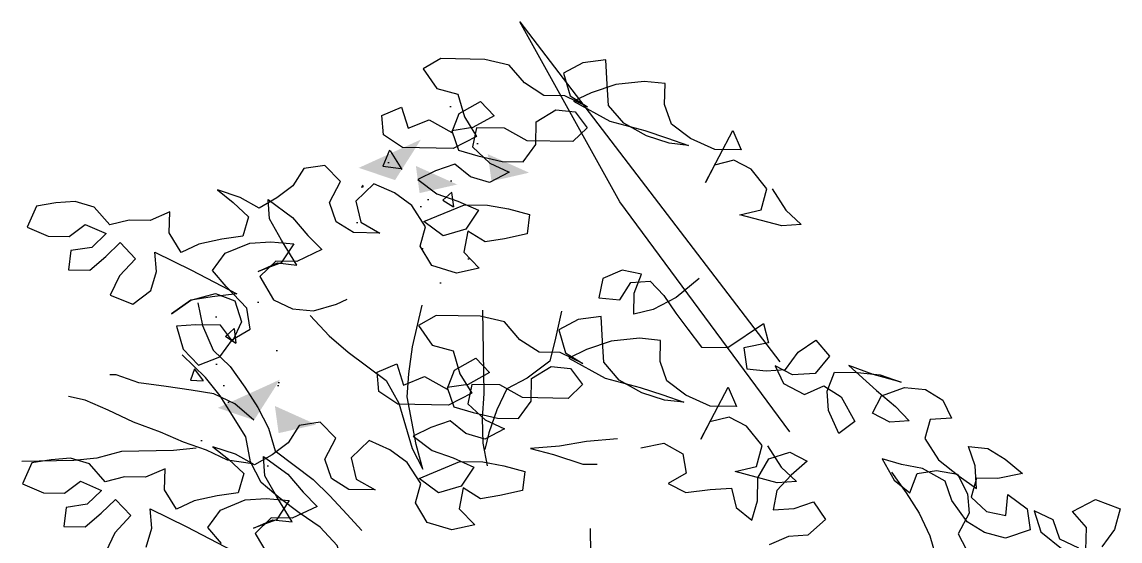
# Model space of a CAD drawing. Header units: metres. Extents: x 37 to 217, y 53 to 242.
# Drawn here: x 85.545 to 86.46, y 58.002 to 58.435 of the extents above; entities that cross this region are included whole.
import ezdxf

# ---------------------------------------------------------------- set-up
doc = ezdxf.new("R2010")
doc.units = ezdxf.units.M
doc.layers.add('DGPRO_Arboles existentes', color=7, linetype='Continuous')

# ---------------------------------------------------------------- blocks, each defined once
blk = doc.blocks.new('Senna corymbosa VISTA 250 gris')
h = blk.add_hatch()
h.set_pattern_fill('AR-CONC', color=252, scale=0.016296, angle=-104.21097)
h.set_pattern_definition([(305.78903, (1484.27707, 903.2236), (-0.038607031, -0.110795984), [0.012221841, -0.134440254]), (250.78903, (1484.27707, 903.2236), (0.124375373, -0.008172759), [0.009777473, -0.107552204]), (356.240475, (1484.27385, 903.21437), (0.085768341, -0.118968742), [0.010386967, -0.114256635]), (301.97323, (1484.30866, 903.2156), (-0.068842273, -0.161971692), [0.01833276, -0.20166038]), (352.424666, (1484.30293, 903.2021), (0.116491425, -0.186619215), [0.01558046, -0.17138505]), (246.973194, (1484.30866, 903.2156), (0.116491425, -0.186619214), [0.01466621, -0.161328306]), (276.78903, (1484.29676, 903.2018), (-0.08748143, -0.078187291), [0.012221841, -0.134440254]), (221.78903, (1484.29676, 903.2018), (0.10481892, -0.067446433), [0.009777473, -0.107552204]), (327.240475, (1484.28947, 903.19529), (0.017337491, -0.145633723), [0.010386967, -0.114256635]), (293.28903, (1484.27707, 903.2236), (0.0521011552, -0.0152383306), [0, -0.1062485405, 0, -0.1091817824, 0, -0.107959598]), (263.28903, (1484.27707, 903.2236), (0.051781553, -0.057335834), [0, -0.062249912, 0, -0.103804172, 0, -0.041146866]), (223.28903, (1484.28599, 903.258828), (-0.0249185945, -0.083426213), [0, -0.040739471, 0, -0.12710715, 0, -0.16866141]), (213.28903, (1484.28999, 903.274625), (-0.007516679, -0.096131266), [0, -0.052961312, 0, -0.084412184, 0, -0.119774045])])
edge = h.paths.add_edge_path()
edge.add_spline(control_points=[(2187.1639, 1072.58713), (2187.15727, 1072.60309), (2187.19567, 1072.65138), (2187.23787, 1072.74027), (2187.28048, 1072.6643), (2187.29513, 1072.61504), (2187.27747, 1072.53069), (2187.21444, 1072.5586), (2187.16995, 1072.57255), (2187.1639, 1072.58713)], knot_values=[0, 0, 0, 0, 0.08768, 0.181827, 0.244547, 0.317629, 0.40391, 0.455698, 0.535727, 0.535727, 0.535727, 0.535727], degree=3, periodic=0)
h = blk.add_hatch(color=252)
h.dxf.hatch_style = 1
h.paths.add_polyline_path([(2187.17472, 1072.6445), (2187.2265, 1072.66805), (2187.20497, 1072.63429)])
h = blk.add_hatch(color=252)
h.dxf.hatch_style = 1
h.paths.add_polyline_path([(2187.28223, 1072.65592), (2187.31668, 1072.64046), (2187.28532, 1072.63329)])
h = blk.add_hatch(color=252)
h.dxf.hatch_style = 1
h.paths.add_polyline_path([(2187.22232, 1072.64608), (2187.25677, 1072.63061), (2187.22541, 1072.62345)])
h = blk.add_hatch()
h.set_pattern_fill('AR-CONC', color=252, scale=0.016296, angle=-104.21097)
h.set_pattern_definition([(305.78903, (1484.60248, 902.91848), (-0.038607031, -0.110795984), [0.012221841, -0.134440254]), (250.78903, (1484.60248, 902.91848), (0.124375373, -0.008172759), [0.009777473, -0.107552204]), (356.240475, (1484.59926, 902.90925), (0.085768341, -0.118968742), [0.010386967, -0.114256635]), (301.97323, (1484.63407, 902.91048), (-0.068842273, -0.161971692), [0.01833276, -0.20166038]), (352.424666, (1484.62833, 902.89698), (0.116491425, -0.186619215), [0.01558046, -0.17138505]), (246.973194, (1484.63407, 902.91048), (0.116491425, -0.186619214), [0.01466621, -0.161328306]), (276.78903, (1484.62217, 902.89668), (-0.08748143, -0.078187291), [0.012221841, -0.134440254]), (221.78903, (1484.62217, 902.89668), (0.10481892, -0.067446433), [0.009777473, -0.107552204]), (327.240475, (1484.61488, 902.89017), (0.017337491, -0.145633723), [0.010386967, -0.114256635]), (293.28903, (1484.602477, 902.91848), (0.0521011552, -0.0152383306), [0, -0.1062485405, 0, -0.1091817824, 0, -0.107959598]), (263.28903, (1484.602477, 902.91848), (0.051781553, -0.057335834), [0, -0.062249912, 0, -0.103804172, 0, -0.041146866]), (223.28903, (1484.6114, 902.95371), (-0.0249185945, -0.083426213), [0, -0.040739471, 0, -0.12710715, 0, -0.16866141]), (213.28903, (1484.6154, 902.969506), (-0.007516679, -0.096131266), [0, -0.052961312, 0, -0.084412184, 0, -0.119774045])])
edge = h.paths.add_edge_path()
edge.add_spline(control_points=[(2186.99851, 1072.43205), (2186.99188, 1072.44801), (2187.03028, 1072.4963), (2187.07249, 1072.5852), (2187.11509, 1072.50922), (2187.12974, 1072.45997), (2187.11208, 1072.37561), (2187.04905, 1072.40352), (2187.00456, 1072.41748), (2186.99851, 1072.43205)], knot_values=[0, 0, 0, 0, 0.08768, 0.181827, 0.244547, 0.317629, 0.40391, 0.455698, 0.535727, 0.535727, 0.535727, 0.535727], degree=3, periodic=0)
h = blk.add_hatch(color=252)
h.dxf.hatch_style = 1
h.paths.add_polyline_path([(2187.05725, 1072.44445), (2187.10903, 1072.468), (2187.0875, 1072.43424)])
h = blk.add_hatch(color=252)
h.dxf.hatch_style = 1
h.paths.add_polyline_path([(2187.10485, 1072.44603), (2187.1393, 1072.43057), (2187.10794, 1072.4234)])
at = {"color": 252}
for points in [[(2187.53396, 1072.42458), (2187.39222, 1072.61615), (2187.30884, 1072.76608), (2187.52562, 1072.48288)], [(2187.04062, 1072.53207), (2187.04441, 1072.5131), (2187.05342, 1072.49249), (2187.0675, 1072.47888), (2187.07991, 1072.46179), (2187.09059, 1072.44467), (2187.09954, 1072.42752), (2187.10506, 1072.40857), (2187.13662, 1072.38489), (2187.1507, 1072.37129), (2187.1648, 1072.35595), (2187.17715, 1072.34232)], [(2187.13426, 1072.52157), (2187.15013, 1072.50454), (2187.16594, 1072.49096), (2187.1975, 1072.46728), (2187.20821, 1072.44843), (2187.21924, 1072.41054), (2187.22819, 1072.39339), (2187.22265, 1072.41406), (2187.21886, 1072.43303), (2187.21504, 1072.45374), (2187.21644, 1072.4728), (2187.21951, 1072.49535), (2187.22757, 1072.5301)], [(2187.27783, 1072.52578), (2187.27902, 1072.45657), (2187.27765, 1072.43578), (2187.27801, 1072.41502), (2187.2818, 1072.39605)], [(2187.34361, 1072.52518), (2187.3388, 1072.5026), (2187.33394, 1072.48348), (2187.31515, 1072.46931), (2187.298, 1072.46036), (2187.28964, 1072.44291), (2187.28305, 1072.42376), (2187.27983, 1072.40986)], [(2187.16388, 1072.30921), (2187.1566, 1072.32985), (2187.14249, 1072.34519), (2187.12498, 1072.357), (2187.1092, 1072.36884), (2187.09339, 1072.38241), (2187.08444, 1072.39957), (2187.08062, 1072.42027), (2187.05927, 1072.45451), (2187.04689, 1072.46988), (2187.02753, 1072.48858)], [(2187.08731, 1072.43423), (2187.0715, 1072.4478), (2187.05405, 1072.45615), (2187.03495, 1072.45929), (2187.01413, 1072.46239), (2186.99158, 1072.46546), (2186.97243, 1072.47205), (2186.96724, 1072.47196)], [(2187.0862, 1072.39787), (2187.06538, 1072.40097), (2187.04793, 1072.40932), (2187.02878, 1072.41591), (2187.0096, 1072.42424), (2186.98696, 1072.4325), (2186.96602, 1072.44252), (2186.94684, 1072.45084), (2186.93294, 1072.45407)], [(2187.39044, 1072.41869), (2187.36452, 1072.41651), (2187.34209, 1072.41266), (2187.31789, 1072.41051), (2187.33701, 1072.40565), (2187.36139, 1072.39742), (2187.3735, 1072.39763)], [(2187.03925, 1072.4109), (2187.02025, 1072.40884), (2186.97699, 1072.4081), (2186.95632, 1072.40255), (2186.93732, 1072.40049), (2186.89407, 1072.39975)], [(2187.61856, 1072.3908), (2187.63097, 1072.37371), (2187.64164, 1072.35659), (2187.65062, 1072.33771), (2187.65614, 1072.31876)], [(2187.3675, 1072.34387), (2187.36786, 1072.32311), (2187.37869, 1072.29734), (2187.38943, 1072.27675), (2187.38805, 1072.25596), (2187.38319, 1072.23684), (2187.37836, 1072.21599), (2187.3718, 1072.19511), (2187.36699, 1072.17253), (2187.36559, 1072.15347), (2187.3661, 1072.12405)]]:
    blk.add_lwpolyline(points, dxfattribs=at)
at = {"color": 252, "lineweight": -2}
for points in [[(2187.51909, 1072.6269), (2187.53049, 1072.60915), (2187.54344, 1072.59723), (2187.52733, 1072.59604), (2187.4924, 1072.60542), (2187.51002, 1072.6095), (2187.51471, 1072.62697), (2187.50183, 1072.64328), (2187.48733, 1072.65084), (2187.47117, 1072.64673), (2187.46361, 1072.63224), (2187.4863, 1072.67572), (2187.49333, 1072.65951), (2187.4714, 1072.65989), (2187.45108, 1072.66902), (2187.4352, 1072.68099), (2187.42963, 1072.69717), (2187.42994, 1072.71472), (2187.41242, 1072.71648), (2187.38898, 1072.71396), (2187.36838, 1072.707), (2187.35364, 1072.69995), (2187.38406, 1072.68333), (2187.41317, 1072.67552), (2187.43208, 1072.66934), (2187.44952, 1072.66319), (2187.43347, 1072.66493), (2187.41456, 1072.67111), (2187.39573, 1072.68167), (2187.38283, 1072.69652), (2187.38167, 1072.71409), (2187.38056, 1072.73458), (2187.3615, 1072.73198), (2187.34527, 1072.72349), (2187.35079, 1072.70438), (2187.36526, 1072.69536), (2187.3464, 1072.70446), (2187.32886, 1072.70476), (2187.31295, 1072.71527), (2187.30005, 1072.73012), (2187.27965, 1072.73486), (2187.24311, 1072.73549), (2187.22833, 1072.72697), (2187.23975, 1072.71068), (2187.25722, 1072.70599), (2187.26274, 1072.68689), (2187.2727, 1072.67063), (2187.25352, 1072.66072), (2187.21112, 1072.66145), (2187.19521, 1072.67197), (2187.19403, 1072.68807), (2187.21024, 1072.69511), (2187.21578, 1072.67746), (2187.23345, 1072.68447), (2187.25228, 1072.67391), (2187.25841, 1072.68989), (2187.27613, 1072.69982), (2187.28762, 1072.68792), (2187.2699, 1072.67799), (2187.25231, 1072.67537), (2187.25788, 1072.65919), (2187.27388, 1072.65452), (2187.29427, 1072.64978), (2187.31182, 1072.64948), (2187.3223, 1072.66393), (2187.32263, 1072.68293), (2187.33889, 1072.69289), (2187.35495, 1072.69115), (2187.36495, 1072.67781), (2187.35306, 1072.66632), (2187.31505, 1072.66698), (2187.29622, 1072.67754), (2187.27282, 1072.67794), (2187.26962, 1072.66191), (2187.28402, 1072.6485), (2187.29997, 1072.64091), (2187.28374, 1072.63242), (2187.26773, 1072.63708), (2187.25475, 1072.64754), (2187.23857, 1072.64197), (2187.22382, 1072.63491), (2187.2397, 1072.62294), (2187.25715, 1072.61679), (2187.27456, 1072.60918), (2187.26405, 1072.59327), (2187.24495, 1072.58775), (2187.22907, 1072.59972), (2187.26294, 1072.61376), (2187.28195, 1072.61344), (2187.29944, 1072.61021), (2187.31691, 1072.60552), (2187.31517, 1072.58947), (2187.29609, 1072.58541), (2187.27996, 1072.58276), (2187.26549, 1072.59178), (2187.26226, 1072.57429), (2187.27519, 1072.56091), (2187.25611, 1072.55685), (2187.23575, 1072.56305), (2187.22579, 1072.57931), (2187.23045, 1072.59531), (2187.21906, 1072.61306), (2187.20462, 1072.62354), (2187.1872, 1072.63116), (2187.17233, 1072.61679), (2187.17641, 1072.59917), (2187.19234, 1072.59012), (2187.17041, 1072.5905), (2187.15594, 1072.59952), (2187.15037, 1072.6157), (2187.15945, 1072.6331), (2187.14651, 1072.64648), (2187.12892, 1072.64386), (2187.1199, 1072.62939), (2187.10656, 1072.61938), (2187.09179, 1072.61086), (2187.07586, 1072.61991), (2187.05696, 1072.62609), (2187.06994, 1072.61563), (2187.08289, 1072.60371), (2187.07823, 1072.5877), (2187.06064, 1072.58508), (2187.04155, 1072.58102), (2187.02681, 1072.57396), (2187.01685, 1072.59022), (2187.01715, 1072.60776), (2187.00095, 1072.60073), (2186.9834, 1072.60103), (2186.96725, 1072.59693), (2186.95434, 1072.61177), (2186.93833, 1072.61644), (2186.92223, 1072.61525), (2186.9061, 1072.6126), (2186.89848, 1072.59519), (2186.9159, 1072.58757), (2186.93344, 1072.58727), (2186.94678, 1072.59728), (2186.9642, 1072.58967), (2186.9523, 1072.57817), (2186.9347, 1072.57555), (2186.93297, 1072.55949), (2186.95051, 1072.55919), (2186.96387, 1072.57066), (2186.97577, 1072.58215), (2186.9887, 1072.56877), (2186.97529, 1072.55438), (2186.9677, 1072.53842), (2186.98658, 1072.53078), (2187.0014, 1072.54223), (2187.00606, 1072.55823), (2187.00488, 1072.57434), (2187.03533, 1072.55919), (2187.07301, 1072.53953), (2187.05249, 1072.53696), (2187.0349, 1072.53434), (2187.01862, 1072.52292), (2187.0349, 1072.53434), (2187.05547, 1072.53983), (2187.07145, 1072.53371), (2187.077, 1072.51606), (2187.06941, 1072.50011), (2187.0594, 1072.51344), (2187.03893, 1072.51379), (2187.02283, 1072.51261), (2187.02835, 1072.4935), (2187.04128, 1072.48012), (2187.05895, 1072.48713), (2187.06943, 1072.50157), (2187.0842, 1072.51009), (2187.08158, 1072.52768), (2187.06434, 1072.54553), (2187.05287, 1072.55889), (2187.06336, 1072.57333), (2187.08398, 1072.58175), (2187.10155, 1072.58291), (2187.12053, 1072.58112), (2187.11002, 1072.56522), (2187.09088, 1072.55823), (2187.10709, 1072.56527), (2187.12315, 1072.56353), (2187.11034, 1072.58422), (2187.10041, 1072.60194), (2187.09923, 1072.61805), (2187.11944, 1072.60308), (2187.13235, 1072.58823), (2187.14384, 1072.57633), (2187.1232, 1072.56645), (2187.10566, 1072.56675), (2187.09227, 1072.55382), (2187.10364, 1072.53462), (2187.11959, 1072.52703), (2187.13711, 1072.52526), (2187.15622, 1072.53078), (2187.16507, 1072.53502)], [(2187.4585, 1072.55224), (2187.43922, 1072.53649), (2187.42004, 1072.52658), (2187.40388, 1072.52247), (2187.40418, 1072.54002), (2187.41031, 1072.556), (2187.39427, 1072.5592), (2187.37807, 1072.55216), (2187.37487, 1072.53613), (2187.39238, 1072.53437), (2187.40141, 1072.54884), (2187.41751, 1072.55002), (2187.42901, 1072.53812), (2187.43899, 1072.52333), (2187.449, 1072.50999), (2187.46044, 1072.49517), (2187.48237, 1072.49479), (2187.51196, 1072.51476), (2187.51607, 1072.4986), (2187.49553, 1072.49457), (2187.49815, 1072.47697), (2187.51421, 1072.47523), (2187.53031, 1072.47642), (2187.5408, 1072.49086), (2187.5556, 1072.50084), (2187.56706, 1072.48749), (2187.55512, 1072.47307), (2187.53609, 1072.47193), (2187.52159, 1072.47949), (2187.52865, 1072.46475), (2187.54604, 1072.45567), (2187.56225, 1072.46271), (2187.57672, 1072.45368), (2187.58806, 1072.43301), (2187.57473, 1072.42301), (2187.56628, 1072.44216), (2187.5651, 1072.45827), (2187.57122, 1072.47425), (2187.59023, 1072.47392), (2187.60921, 1072.47213), (2187.62665, 1072.46598), (2187.60336, 1072.47224), (2187.58302, 1072.4799), (2187.60606, 1072.45903), (2187.62191, 1072.44559), (2187.63341, 1072.43369), (2187.6173, 1072.43251), (2187.60281, 1072.44007), (2187.61037, 1072.45457), (2187.6295, 1072.46155), (2187.64702, 1072.45978), (2187.66149, 1072.45076), (2187.66855, 1072.43601), (2187.65098, 1072.43485), (2187.64631, 1072.41885), (2187.65771, 1072.4011), (2187.67502, 1072.38764), (2187.68947, 1072.37716), (2187.68833, 1072.39619), (2187.68276, 1072.41237), (2187.69882, 1072.41063), (2187.71329, 1072.40161), (2187.72771, 1072.38966), (2187.70716, 1072.38563), (2187.68962, 1072.38593), (2187.68496, 1072.36992), (2187.69791, 1072.358), (2187.71394, 1072.3548), (2187.71571, 1072.37232), (2187.73159, 1072.36034), (2187.73421, 1072.34275), (2187.71362, 1072.33579), (2187.69615, 1072.34048), (2187.68168, 1072.34951), (2187.66882, 1072.36728), (2187.66325, 1072.38346), (2187.64442, 1072.39402), (2187.62693, 1072.39725), (2187.61092, 1072.40191), (2187.62086, 1072.38419), (2187.63384, 1072.37373), (2187.63996, 1072.38971), (2187.65609, 1072.39236), (2187.67359, 1072.38913), (2187.68208, 1072.3729), (2187.68327, 1072.35679), (2187.67419, 1072.3394), (2187.6841, 1072.32022)], [(2187.78072, 1072.32586), (2187.78104, 1072.34487), (2187.76957, 1072.35823), (2187.78876, 1072.36813), (2187.8091, 1072.36047), (2187.80441, 1072.343), (2187.79392, 1072.32856)], [(2187.77489, 1072.32742), (2187.75894, 1072.33501), (2187.75337, 1072.35119), (2187.73741, 1072.35878), (2187.74296, 1072.34114), (2187.76171, 1072.32619)], [(2187.51521, 1072.41292), (2187.5266, 1072.39517), (2187.53956, 1072.38325), (2187.52345, 1072.38206), (2187.48851, 1072.39144), (2187.50613, 1072.39552), (2187.51082, 1072.41299), (2187.49794, 1072.4293), (2187.48345, 1072.43686), (2187.46729, 1072.43275), (2187.45973, 1072.41826), (2187.48241, 1072.46174), (2187.48945, 1072.44553), (2187.46752, 1072.44591), (2187.4472, 1072.45504), (2187.43132, 1072.46701), (2187.42575, 1072.48319), (2187.42605, 1072.50073), (2187.40853, 1072.5025), (2187.38509, 1072.49998), (2187.3645, 1072.49302), (2187.34975, 1072.48596), (2187.38018, 1072.46935), (2187.40929, 1072.46154), (2187.42819, 1072.45536), (2187.44564, 1072.44921), (2187.42958, 1072.45095), (2187.41068, 1072.45713), (2187.39185, 1072.46769), (2187.37894, 1072.48254), (2187.37778, 1072.5001), (2187.37667, 1072.5206), (2187.35762, 1072.518), (2187.34138, 1072.50951), (2187.3469, 1072.4904), (2187.36137, 1072.48138), (2187.34252, 1072.49048), (2187.32497, 1072.49078), (2187.30907, 1072.50129), (2187.29616, 1072.51614), (2187.27577, 1072.52087), (2187.23922, 1072.5215), (2187.22445, 1072.51298), (2187.23587, 1072.4967), (2187.25334, 1072.49201), (2187.25886, 1072.47291), (2187.26881, 1072.45665), (2187.24963, 1072.44674), (2187.20723, 1072.44747), (2187.19133, 1072.45798), (2187.19014, 1072.47409), (2187.20635, 1072.48112), (2187.2119, 1072.46348), (2187.22957, 1072.47049), (2187.2484, 1072.45992), (2187.25452, 1072.47591), (2187.27224, 1072.48584), (2187.28374, 1072.47394), (2187.26602, 1072.46401), (2187.24842, 1072.46139), (2187.25399, 1072.4452), (2187.27, 1072.44054), (2187.29039, 1072.4358), (2187.30793, 1072.4355), (2187.31842, 1072.44994), (2187.31875, 1072.46895), (2187.33501, 1072.47891), (2187.35106, 1072.47717), (2187.36107, 1072.46383), (2187.34917, 1072.45234), (2187.31116, 1072.45299), (2187.29233, 1072.46355), (2187.26894, 1072.46396), (2187.26574, 1072.44793), (2187.28013, 1072.43452), (2187.29609, 1072.42693), (2187.27985, 1072.41843), (2187.26385, 1072.4231), (2187.25087, 1072.43356), (2187.23468, 1072.42799), (2187.21994, 1072.42093), (2187.23582, 1072.40896), (2187.25326, 1072.40281), (2187.27068, 1072.39519), (2187.26017, 1072.37929), (2187.24106, 1072.37377), (2187.22518, 1072.38574), (2187.25906, 1072.39978), (2187.27806, 1072.39945), (2187.29556, 1072.39623), (2187.31303, 1072.39154), (2187.31129, 1072.37548), (2187.29221, 1072.37142), (2187.27607, 1072.36878), (2187.2616, 1072.3778), (2187.25838, 1072.36031), (2187.27131, 1072.34692), (2187.25223, 1072.34287), (2187.23186, 1072.34907), (2187.2219, 1072.36532), (2187.22657, 1072.38133), (2187.21517, 1072.39908), (2187.20073, 1072.40956), (2187.18331, 1072.41717), (2187.16844, 1072.40281), (2187.17252, 1072.38519), (2187.18846, 1072.37614), (2187.16653, 1072.37652), (2187.15206, 1072.38554), (2187.14649, 1072.40172), (2187.15556, 1072.41912), (2187.14263, 1072.4325), (2187.12504, 1072.42988), (2187.11601, 1072.41541), (2187.10268, 1072.4054), (2187.08791, 1072.39688), (2187.07198, 1072.40593), (2187.05307, 1072.41211), (2187.06605, 1072.40165), (2187.07901, 1072.38972), (2187.07435, 1072.37372), (2187.05675, 1072.3711), (2187.03767, 1072.36704), (2187.02292, 1072.35998), (2187.01297, 1072.37624), (2187.01327, 1072.39378), (2186.99706, 1072.38675), (2186.97952, 1072.38705), (2186.96336, 1072.38294), (2186.95046, 1072.39779), (2186.93445, 1072.40245), (2186.91834, 1072.40127), (2186.90221, 1072.39862), (2186.8946, 1072.3812), (2186.91202, 1072.37359), (2186.92956, 1072.37329), (2186.94289, 1072.3833), (2186.96031, 1072.37568), (2186.94841, 1072.36419), (2186.93082, 1072.36157), (2186.92908, 1072.34551), (2186.94662, 1072.34521), (2186.95998, 1072.35668), (2186.97188, 1072.36817), (2186.98481, 1072.35479), (2186.9714, 1072.34039), (2186.96382, 1072.32444)], [(2186.99752, 1072.32825), (2187.00218, 1072.34425), (2187.00099, 1072.36036), (2187.03144, 1072.34521), (2187.06913, 1072.32555)], [(2187.06046, 1072.33155), (2187.04899, 1072.34491), (2187.05947, 1072.35935), (2187.08009, 1072.36777), (2187.09766, 1072.36893), (2187.11664, 1072.36714), (2187.10613, 1072.35123), (2187.087, 1072.34425), (2187.10321, 1072.35128), (2187.11926, 1072.34955), (2187.10646, 1072.37024), (2187.09653, 1072.38796), (2187.09534, 1072.40407), (2187.11556, 1072.38909), (2187.12846, 1072.37425), (2187.13996, 1072.36235), (2187.11931, 1072.35247), (2187.10177, 1072.35277), (2187.08839, 1072.33984), (2187.09975, 1072.32063)], [(2187.40976, 1072.41111), (2187.42884, 1072.41517), (2187.44477, 1072.40612), (2187.44742, 1072.38998), (2187.43265, 1072.38146), (2187.44714, 1072.3739), (2187.46766, 1072.37647), (2187.48523, 1072.37763), (2187.48934, 1072.36148), (2187.50232, 1072.35101), (2187.50698, 1072.36702), (2187.50731, 1072.38603), (2187.51636, 1072.40196), (2187.534, 1072.4075), (2187.5485, 1072.39994), (2187.53514, 1072.38847), (2187.52321, 1072.37552), (2187.52001, 1072.35948), (2187.53758, 1072.36064), (2187.55376, 1072.36621), (2187.56375, 1072.35142), (2187.5489, 1072.33851), (2187.53279, 1072.33733), (2187.51659, 1072.3303)]]:
    blk.add_lwpolyline(points, dxfattribs=at)

msp = doc.modelspace()

# ---------------------------------------------------------------- block references
at = {"layer": 'DGPRO_Arboles existentes'}
msp.add_blockref('Senna corymbosa VISTA 250 gris', (-2101.34935, -1014.33124), dxfattribs=at)

doc.saveas('drawing.dxf')
